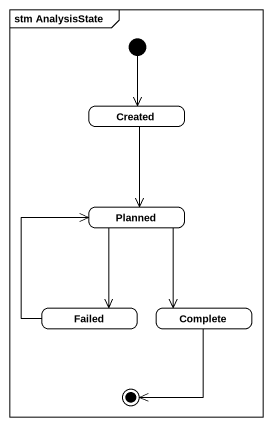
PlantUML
@startuml
mainframe stm AnalysisState
hide empty description
state Created
state Planned
state Failed
state Complete
[*] --> Created
Created --> Planned
Planned --> Failed
Planned --> Complete
Failed -up-> Planned
Complete --> [*]
@enduml
